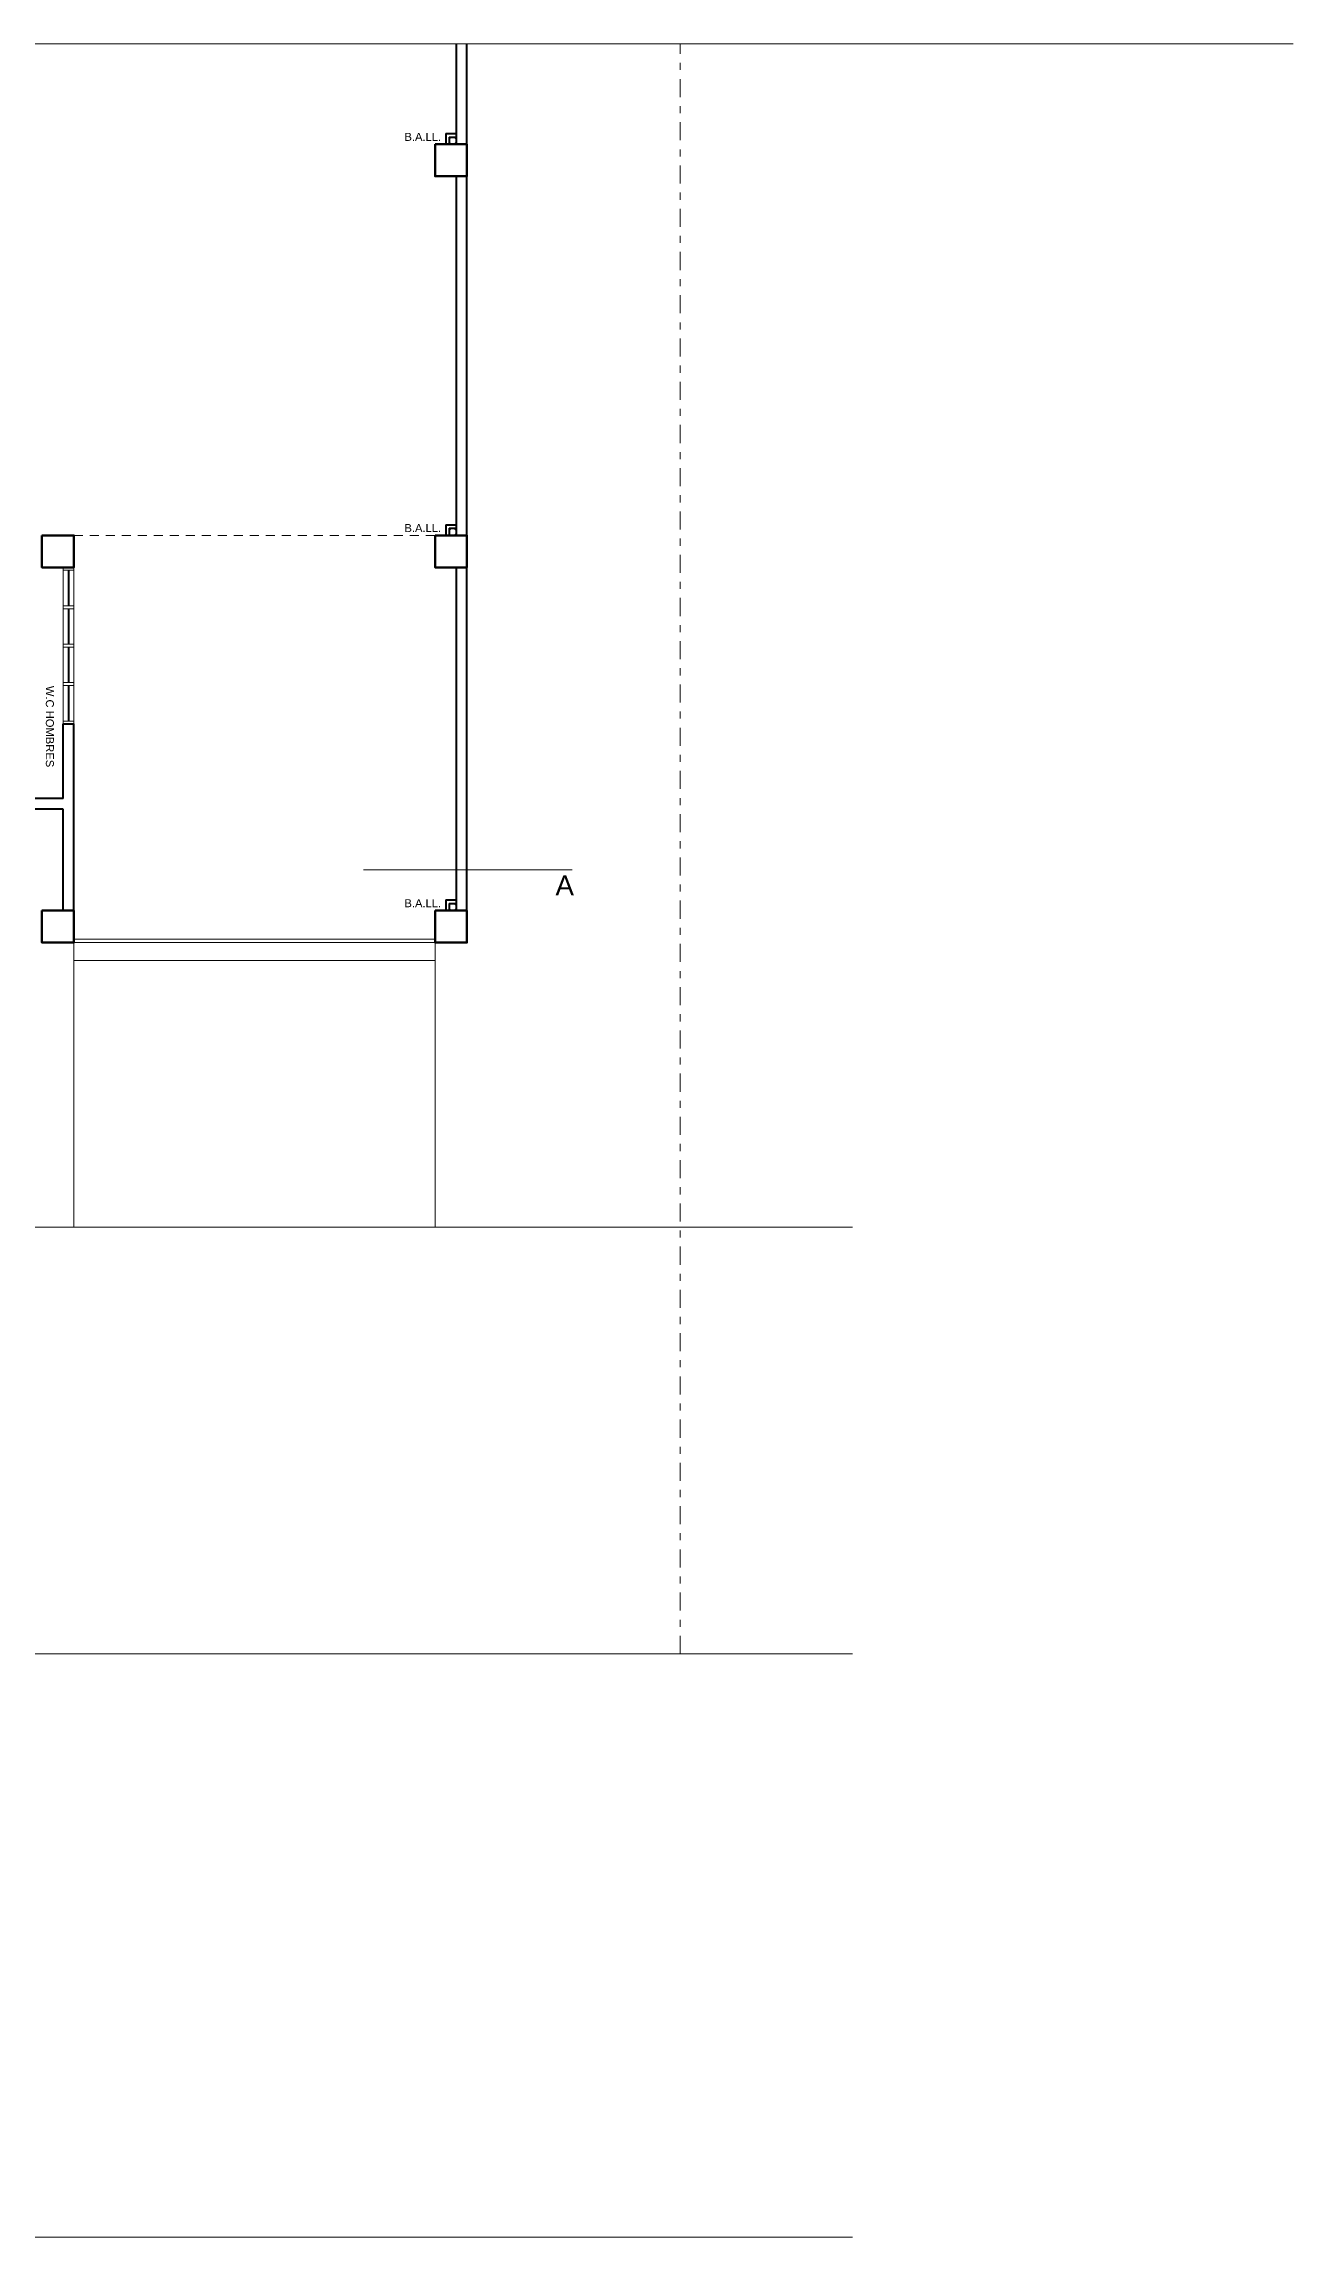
# Model space of a CAD drawing. Header units: millimetres. Extents: x 391 to 679, y 21 to 219.
# Drawn here: x 420.52 to 438.09, y 167.82 to 198.66 of the extents above; entities that cross this region are included whole.
import ezdxf

# ---------------------------------------------------------------- set-up
doc = ezdxf.new("R2010")
doc.units = ezdxf.units.MM
doc.linetypes.add('DASHDOT', pattern=[25.4, 12.7, -6.35, 0, -6.35])
doc.linetypes.add('HIDDEN', pattern=[0.375, 0.25, -0.125])
doc.layers.get('0').update_dxf_attribs({"lineweight": 13})
for name, color, linetype, lineweight in [('A-AREA-IDEN', 7, 'Continuous', 9), ('EST', 7, 'Continuous', 50), ('estructura', 7, 'Continuous', 9), ('linderos', 5, 'DASHDOT', 9), ('MUROS', 7, 'Continuous', 40), ('proyeccion arq', 7, 'HIDDEN', 9), ('proyección 5', 7, 'Continuous', 9), ('VP', 7, 'Continuous', 25)]:
    doc.layers.add(name, color=color, linetype=linetype, lineweight=lineweight)
doc.styles.add('ROMANS', font='arial.ttf')
doc.styles.get("Standard").update_dxf_attribs({"font": 'arial.ttf'})

msp = doc.modelspace()

# ---------------------------------------------------------------- linework, layer by layer
msp.add_lwpolyline([(391.2661, 198.6566), (438.0935, 198.6566)])
at = {"layer": 'A-AREA-IDEN'}
for p, q in [((420.7963, 189.0955), (420.7963, 191.2955)), ((420.8638, 190.7555), (420.8638, 191.2555)), ((420.8788, 191.2555), (420.8788, 190.7555)), ((420.9463, 191.2955), (420.9463, 189.0955)), ((420.8638, 190.2155), (420.8638, 190.7155)), ((420.8788, 190.7155), (420.8788, 190.2155)), ((420.7963, 190.2155), (420.9463, 190.2155)), ((420.7963, 190.1755), (420.9463, 190.1755)), ((420.8638, 189.6755), (420.8638, 190.1755)), ((420.8788, 190.1755), (420.8788, 189.6755)), ((420.7963, 189.6755), (420.9463, 189.6755)), ((420.7963, 189.6355), (420.9463, 189.6355)), ((420.8638, 189.1355), (420.8638, 189.6355)), ((420.8788, 189.6355), (420.8788, 189.1355)), ((420.7963, 189.1355), (420.9463, 189.1355)), ((420.9463, 186.0705), (426.0243, 186.0705)), ((420.9463, 186.0205), (426.0243, 186.0205)), ((420.9463, 182.0205), (420.9463, 186.0205)), ((426.0243, 182.0205), (426.0243, 186.0205)), ((420.9463, 185.7705), (426.0243, 185.7705))]:
    msp.add_line(p, q, dxfattribs=at)
for points in [[(420.7963, 191.2555), (420.9463, 191.2555)], [(420.7963, 190.7555), (420.9463, 190.7555)], [(420.7963, 190.7155), (420.9463, 190.7155)]]:
    msp.add_lwpolyline(points, dxfattribs=at)
for centre in [(426.2743, 197.2955), (426.2743, 191.7955), (426.2743, 186.5205)]:
    msp.add_circle(centre, 0.05, dxfattribs=at)
at = {"layer": 'EST'}
for points in [[(426.0243, 197.2455), (426.0243, 196.7955), (426.4743, 196.7955), (426.4743, 197.2455), (426.0243, 197.2455)], [(420.4963, 191.7455), (420.4963, 191.2955), (420.9463, 191.2955), (420.9463, 191.7455), (420.4963, 191.7455)], [(426.0243, 191.7455), (426.0243, 191.2955), (426.4743, 191.2955), (426.4743, 191.7455), (426.0243, 191.7455)], [(420.4963, 186.4705), (420.4963, 186.0205), (420.9463, 186.0205), (420.9463, 186.4705), (420.4963, 186.4705)], [(426.0243, 186.4705), (426.0243, 186.0205), (426.4743, 186.0205), (426.4743, 186.4705), (426.0243, 186.4705)]]:
    msp.add_lwpolyline(points, dxfattribs=at)
at = {"layer": 'estructura'}
msp.add_line((427.9545, 187.0439), (425.0198, 187.0439), dxfattribs=at)
at = {"layer": 'linderos'}
msp.add_line((395.3783, 176.0205), (429.4743, 176.0205), dxfattribs=at)
at = {"layer": 'linderos', "ltscale": 0.02}
msp.add_lwpolyline([(429.4743, 176.0205), (429.4743, 198.6566)], dxfattribs=at)
at = {"layer": 'MUROS', "ltscale": 5}
for p, q in [((426.3243, 197.2455), (426.3243, 198.6566)), ((426.4743, 186.4705), (426.4743, 198.6566)), ((426.1743, 197.3955), (426.3243, 197.3955)), ((426.1743, 197.3955), (426.1743, 197.2455)), ((426.2243, 197.3455), (426.3243, 197.3455)), ((426.2243, 197.3455), (426.2243, 197.2455)), ((426.3243, 191.7455), (426.3243, 196.7955)), ((426.1743, 191.8955), (426.3243, 191.8955)), ((426.1743, 191.8955), (426.1743, 191.7455)), ((426.2243, 191.8455), (426.3243, 191.8455)), ((426.2243, 191.8455), (426.2243, 191.7455)), ((426.3243, 186.4705), (426.3243, 191.2955)), ((420.7963, 188.0455), (420.7963, 189.0955)), ((420.7963, 189.0955), (420.9463, 189.0955)), ((420.9463, 186.4705), (420.9463, 189.0955)), ((420.7963, 188.0455), (419.5463, 188.0455)), ((420.7963, 187.8955), (419.5463, 187.8955)), ((420.7963, 186.4705), (420.7963, 187.8955)), ((426.1743, 186.6205), (426.3243, 186.6205)), ((426.1743, 186.6205), (426.1743, 186.4705)), ((426.2243, 186.5705), (426.3243, 186.5705)), ((426.2243, 186.5705), (426.2243, 186.4705))]:
    msp.add_line(p, q, dxfattribs=at)
at = {"layer": 'proyeccion arq', "ltscale": 0.5}
msp.add_line((420.9463, 191.7455), (426.0243, 191.7455), dxfattribs=at)
at = {"layer": 'proyección 5', "flags": 128}
for points in [[(393.0607, 182.0205), (431.897, 182.0205)], [(393.0607, 176.0205), (431.897, 176.0205)], [(393.0607, 167.8205), (431.897, 167.8205)]]:
    msp.add_lwpolyline(points, dxfattribs=at)

# ---------------------------------------------------------------- texts
at = {"layer": 'estructura', "style": 'ROMANS'}
msp.add_text('A', height=0.2779, dxfattribs=at).set_placement((427.7192, 186.6866))
at = {"layer": 'VP', "char_height": 0.1125, "width": 19.875654, "attachment_point": 3}
for s, insert, rotation in [('B.A.LL.', (426.1101, 197.4056), 360), ('B.A.LL.', (426.1101, 191.9056), 360), ('W.C HOMBRES', (420.6638, 188.4867), 270), ('B.A.LL.', (426.1101, 186.6306), 360)]:
    msp.add_mtext(s, dxfattribs=dict(at, insert=insert, rotation=rotation))

doc.saveas('drawing.dxf')
